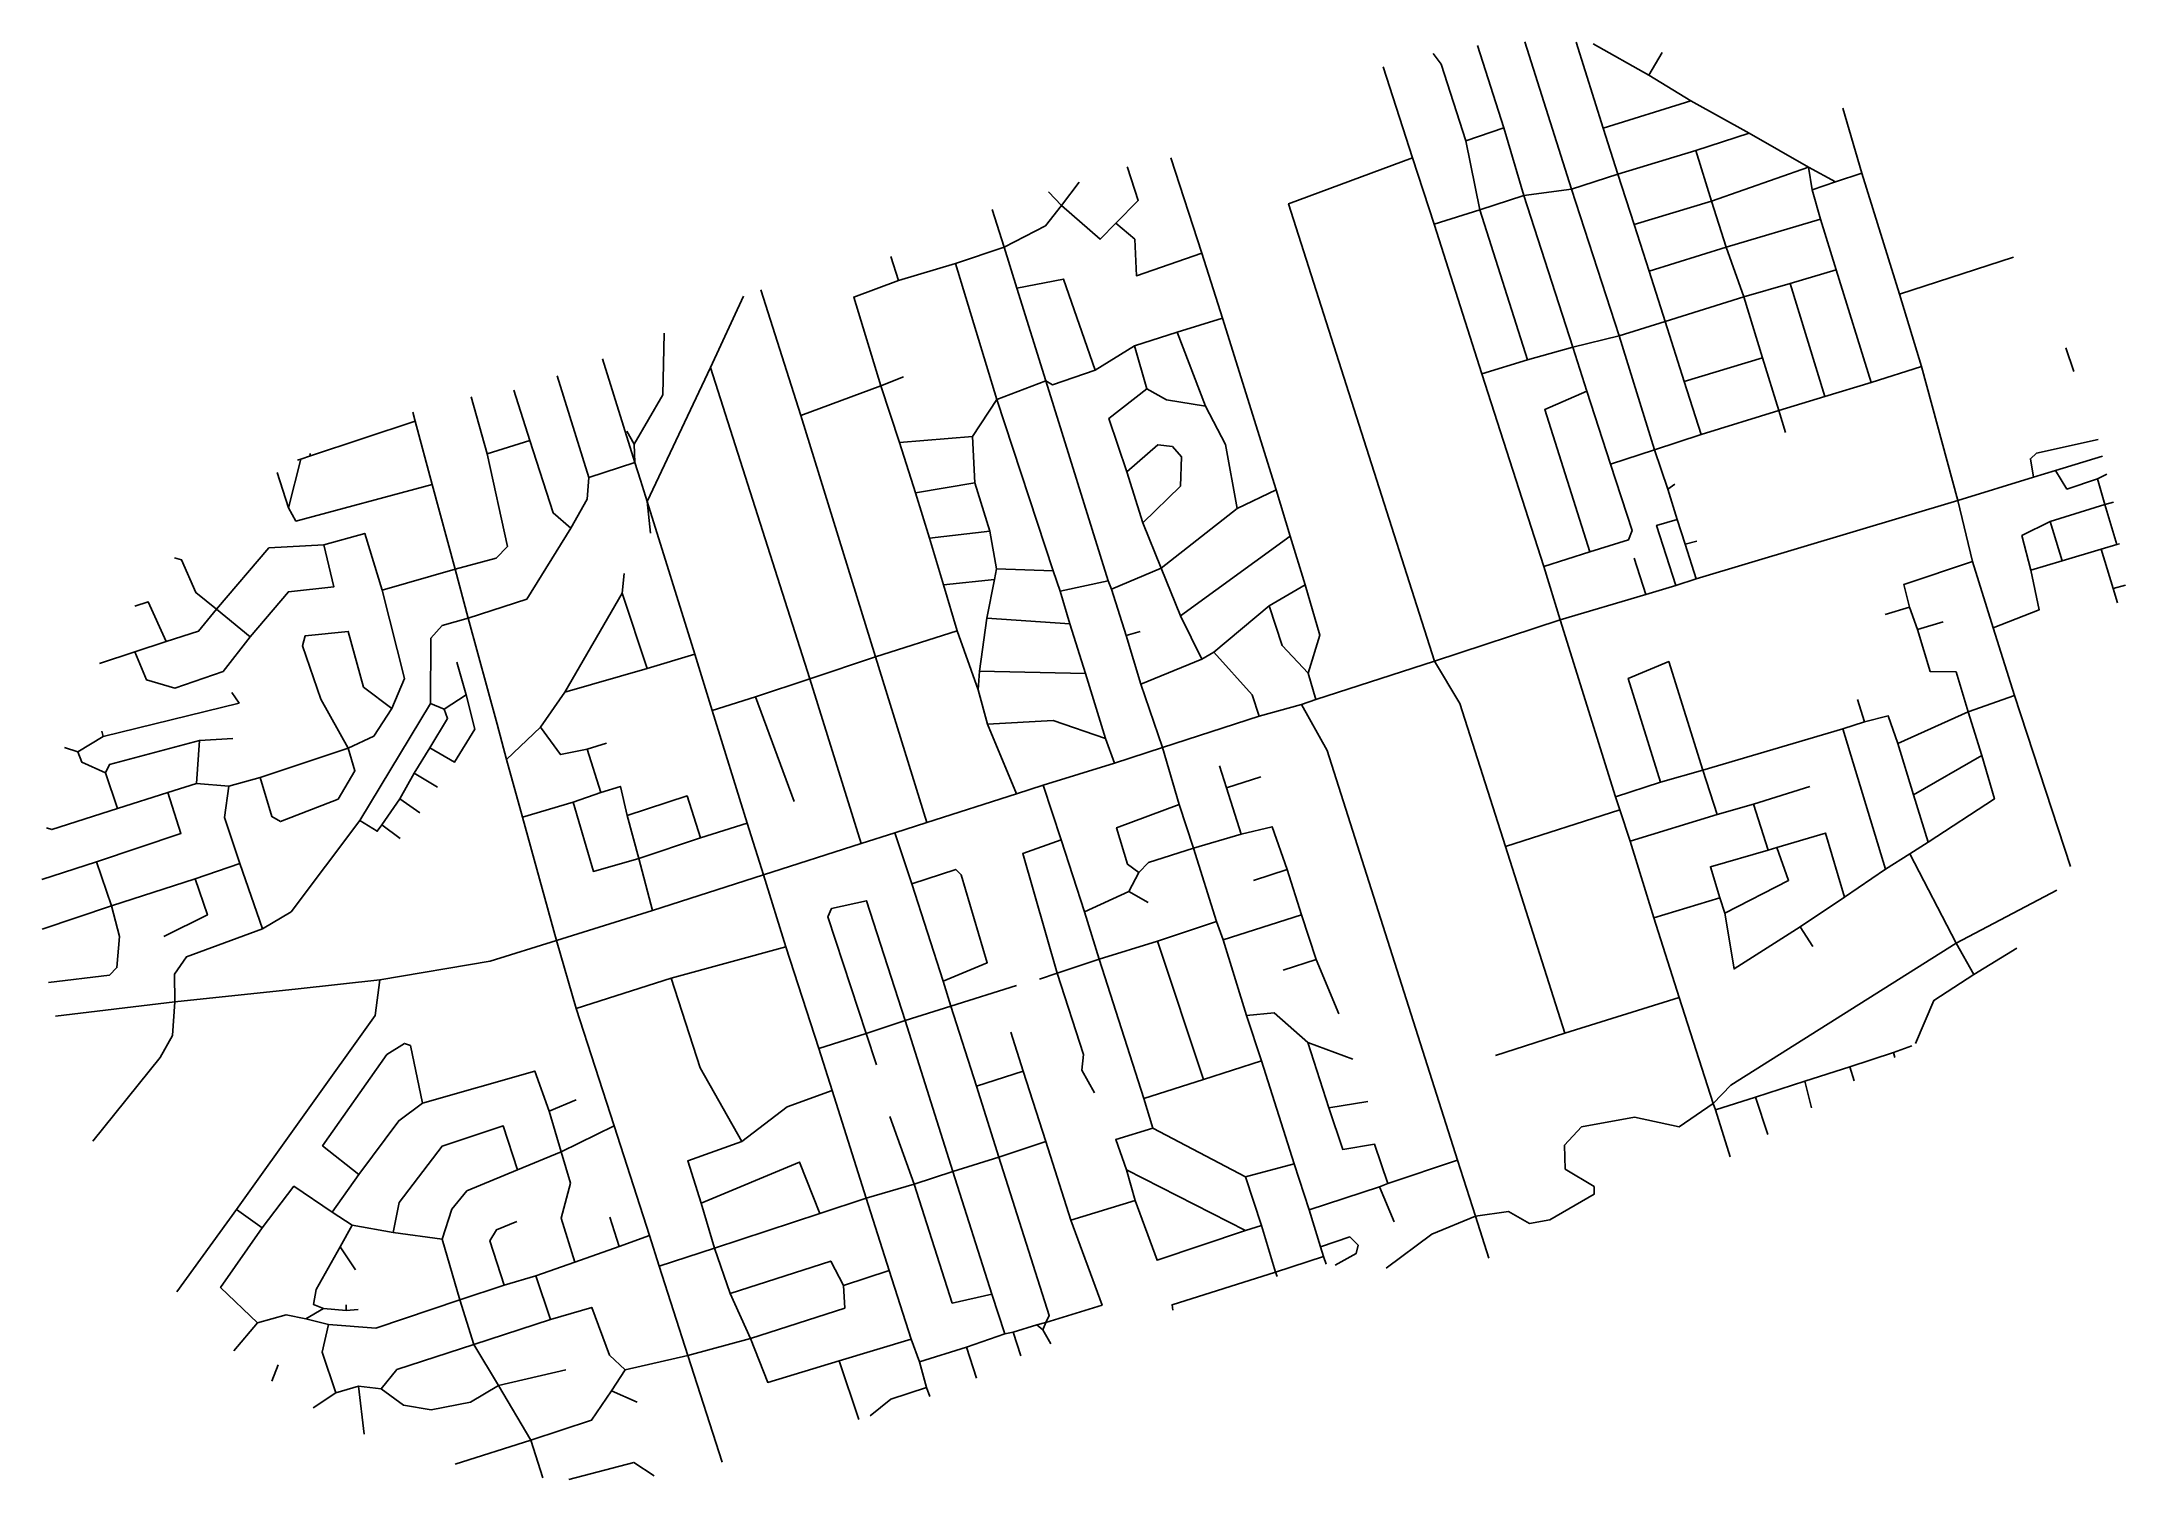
# Model space of a CAD drawing. Header units: metres. Extents: x 635072 to 639219, y 4843550 to 4846411.
import ezdxf

# ---------------------------------------------------------------- set-up
doc = ezdxf.new("R2010")
doc.units = ezdxf.units.M

msp = doc.modelspace()

# ---------------------------------------------------------------- linework, layer by layer
at = {"layer": 'ROADS'}
for points in [[(637906.5, 4846214.1), (637857.2, 4846366.2), (637841.4, 4846388)], [(637982.1, 4846239.5), (637929.6, 4846403.5)], [(638116.7, 4846117.9), (638023.9, 4846411.3)], [(638179.7, 4846239), (638126.3, 4846410)], [(638160, 4846406.8), (638270.7, 4846344.3)], [(638270.7, 4846344.3), (638297.5, 4846389.6)], [(637800.3, 4846180.2), (637742.3, 4846360.9)], [(638270.7, 4846344.3), (638354.6, 4846293.2)], [(638179.7, 4846239), (638354.6, 4846293.2)], [(638354.6, 4846293.2), (638470.4, 4846229.3)], [(638694.8, 4846149.4), (638656.7, 4846279)], [(637906.5, 4846214.1), (637982.1, 4846239.5)], [(638022.2, 4846105.2), (637982.1, 4846239.5)], [(638209.1, 4846147.6), (638179.7, 4846239)], [(638364.4, 4846194.4), (638470.4, 4846229.3)], [(638470.4, 4846229.3), (638588.4, 4846161.4)], [(637381, 4845990.3), (637319.3, 4846179.8)], [(637844.4, 4845177.9), (637553.9, 4846088.7), (637800.3, 4846180.2)], [(637843.5, 4846047.9), (637800.3, 4846180.2)], [(637934.4, 4846076.6), (637906.5, 4846214.1)], [(638209.1, 4846147.6), (638364.4, 4846194.4)], [(638395.8, 4846093.9), (638364.4, 4846194.4)], [(637210.3, 4846050.1), (637254.8, 4846095.3), (637233, 4846160.9), (637232.3, 4846161.5)], [(638116.7, 4846117.9), (638209.1, 4846147.6)], [(638241.9, 4846047.1), (638209.1, 4846147.6)], [(638395.8, 4846093.9), (638588.4, 4846161.4)], [(638588.4, 4846161.4), (638595.7, 4846116.6)], [(638588.4, 4846161.4), (638642, 4846132.4)], [(638642, 4846132.4), (638694.8, 4846149.4)], [(638769.6, 4845908.7), (638694.8, 4846149.4)], [(637102, 4846085.5), (637076, 4846112.2)], [(637102, 4846085.5), (637137.2, 4846131.7)], [(637934.4, 4846076.6), (638022.2, 4846105.2)], [(638022.2, 4846105.2), (638116.7, 4846117.9)], [(638119.5, 4845802.9), (638022.2, 4846105.2)], [(638211.8, 4845825.6), (638116.7, 4846117.9)], [(638595.7, 4846116.6), (638642, 4846132.4)], [(638595.7, 4846116.6), (638612.7, 4846057.9)], [(636987.6, 4846002.4), (636963.7, 4846077.2)], [(636987.6, 4846002.4), (637070.3, 4846044.9), (637102, 4846085.5)], [(637102, 4846085.5), (637178.8, 4846017.9), (637210.3, 4846050.1)], [(637843.5, 4846047.9), (637934.4, 4846076.6)], [(638029.5, 4845778.3), (637934.4, 4846076.6)], [(638241.9, 4846047.1), (638395.8, 4846093.9)], [(638424.7, 4846002.5), (638395.8, 4846093.9)], [(638424.7, 4846002.5), (638612.7, 4846057.9)], [(638612.7, 4846057.9), (638643.9, 4845957.4)], [(637381, 4845990.3), (637251, 4845945.4), (637248.1, 4846018.1), (637210.3, 4846050.1)], [(637938.7, 4845750.1), (637843.5, 4846047.9)], [(638271.5, 4845954.7), (638241.9, 4846047.1)], [(636777.7, 4845935.6), (636762.5, 4845983.5)], [(636890.9, 4845969.7), (636987.6, 4846002.4)], [(637012.8, 4845920.7), (636987.6, 4846002.4)], [(637422.4, 4845860.9), (637381, 4845990.3)], [(638271.5, 4845954.7), (638424.7, 4846002.5)], [(638460, 4845903.1), (638424.7, 4846002.5)], [(638769.6, 4845908.7), (638996.6, 4845982.1)], [(636742.5, 4845726.1), (636688.5, 4845903), (636777.7, 4845935.6)], [(636777.7, 4845935.6), (636890.9, 4845969.7)], [(636973.2, 4845699.1), (636890.9, 4845969.7)], [(637168.7, 4845757.1), (637106.2, 4845938.6), (637012.8, 4845920.7)], [(638303.4, 4845854.2), (638271.5, 4845954.7)], [(638460, 4845903.1), (638552.1, 4845929.8)], [(638552.1, 4845929.8), (638643.9, 4845957.4)], [(638621.3, 4845705), (638552.1, 4845929.8)], [(638643.9, 4845957.4), (638713.5, 4845732.7)], [(636403.1, 4845762.8), (636469.2, 4845904.4)], [(636583.3, 4845667.1), (636503.5, 4845917.3)], [(637070.5, 4845736.3), (637012.8, 4845920.7)], [(638303.4, 4845854.2), (638460, 4845903.1)], [(638496.7, 4845781.7), (638460, 4845903.1)], [(638813.6, 4845764.5), (638769.6, 4845908.7)], [(637331.9, 4845832.8), (637422.4, 4845860.9)], [(637529, 4845519.2), (637422.4, 4845860.9)], [(638211.8, 4845825.6), (638303.4, 4845854.2)], [(638341.1, 4845734.9), (638303.4, 4845854.2)], [(636251.5, 4845610), (636308.3, 4845708.1), (636310.9, 4845831)], [(637168.7, 4845757.1), (637247.3, 4845805.9)], [(637247.3, 4845805.9), (637331.9, 4845832.8)], [(637271.7, 4845720.5), (637247.3, 4845805.9)], [(637388.4, 4845685.7), (637331.9, 4845832.8)], [(638119.5, 4845802.9), (638211.8, 4845825.6)], [(638282.4, 4845598.8), (638211.8, 4845825.6)], [(636252.9, 4845573.9), (636188.2, 4845780.2)], [(637938.7, 4845750.1), (638029.5, 4845778.3)], [(638029.5, 4845778.3), (638119.5, 4845802.9)], [(638147.1, 4845715.4), (638119.5, 4845802.9)], [(638341.1, 4845734.9), (638496.7, 4845781.7)], [(638529.8, 4845677.3), (638496.7, 4845781.7)], [(638713.5, 4845732.7), (638813.6, 4845764.5)], [(638885.9, 4845498), (638813.6, 4845764.5)], [(639116.5, 4845755), (639100.5, 4845802)], [(636161.4, 4845543.7), (636098.1, 4845746)], [(636277.4, 4845495.7), (636403.1, 4845762.8)], [(636600.9, 4845143.3), (636403.1, 4845762.8)], [(636583.3, 4845667.1), (636742.5, 4845726.1)], [(636742.5, 4845726.1), (636787.7, 4845744.4)], [(636779.3, 4845613.6), (636742.5, 4845726.1)], [(636973.2, 4845699.1), (637070.5, 4845736.3)], [(637070.5, 4845736.3), (637083.8, 4845728.5), (637168.7, 4845757.1)], [(637195.1, 4845338.1), (637070.5, 4845736.3)], [(638061.9, 4845366.8), (637938.7, 4845750.1)], [(638374.9, 4845629.5), (638341.1, 4845734.9)], [(638621.3, 4845705), (638713.5, 4845732.7)], [(635958.7, 4845590.8), (635927.4, 4845704.5)], [(636043.8, 4845617.3), (636011.8, 4845717.8)], [(636924.6, 4845625.3), (636973.2, 4845699.1)], [(637085.6, 4845358.1), (636973.2, 4845699.1)], [(637231.8, 4845554.8), (637196.2, 4845661.2), (637271.7, 4845720.5)], [(637388.4, 4845685.7), (637310.9, 4845698.3), (637271.7, 4845720.5)], [(637451.6, 4845481.8), (637428.6, 4845609.4), (637388.4, 4845685.7)], [(638153.1, 4845395.5), (638063.8, 4845678.9), (638147.1, 4845715.4)], [(638194.5, 4845570.2), (638147.1, 4845715.4)], [(638529.8, 4845677.3), (638621.3, 4845705)], [(635607.1, 4845586.8), (635815.9, 4845655.8)], [(635815.9, 4845655.8), (635811.2, 4845673.6)], [(635849.2, 4845529.6), (635815.9, 4845655.8)], [(636731.7, 4845186.7), (636583.3, 4845667.1)], [(638374.9, 4845629.5), (638529.8, 4845677.3)], [(638543.1, 4845633.6), (638529.8, 4845677.3)], [(635958.7, 4845590.8), (636043.8, 4845617.3)], [(636125.8, 4845442.8), (636090.6, 4845473.1), (636043.8, 4845617.3)], [(636236.6, 4845636.1), (636251.5, 4845610)], [(636251.5, 4845610), (636252.9, 4845573.9)], [(636779.3, 4845613.6), (636924.6, 4845625.3)], [(636811.3, 4845513.2), (636779.3, 4845613.6)], [(636929.5, 4845533.3), (636924.6, 4845625.3)], [(637264.1, 4845453.4), (637338.9, 4845526.7), (637340.8, 4845584.8), (637322.8, 4845605.5), (637293.4, 4845608.9), (637231.8, 4845554.8)], [(638194.5, 4845570.2), (638282.4, 4845598.8)], [(638282.4, 4845598.8), (638374.9, 4845629.5)], [(638308.8, 4845520.2), (638282.4, 4845598.8)], [(639036, 4845544.5), (639030.3, 4845581.1), (639042.4, 4845592.3), (639164.8, 4845619.1)], [(635563.9, 4845483.3), (635587.9, 4845580.3)], [(635581.4, 4845578), (635587.9, 4845580.3)], [(635587.9, 4845580.3), (635607.1, 4845586.8)], [(635607.1, 4845586.8), (635606, 4845591.5)], [(635895.4, 4845361.6), (635976.6, 4845383.1), (635999.3, 4845406.5), (635958.7, 4845590.8)], [(636252.9, 4845573.9), (636161.4, 4845543.7)], [(636264, 4845538.7), (636252.9, 4845573.9)], [(638153.1, 4845395.5), (638230.5, 4845419.9), (638237.5, 4845438), (638194.5, 4845570.2)], [(639036, 4845544.5), (639080.1, 4845557.6)], [(639080.1, 4845557.6), (639173.8, 4845586.2)], [(639080.1, 4845557.6), (639102.7, 4845520.7), (639163.5, 4845540.9)], [(635563.9, 4845483.3), (635541, 4845553.5)], [(635849.2, 4845529.6), (635578.2, 4845456.9), (635563.9, 4845483.3)], [(635895.4, 4845361.6), (635849.2, 4845529.6)], [(636125.8, 4845442.8), (636158.3, 4845500.4), (636161.4, 4845543.7)], [(636277.4, 4845495.7), (636264, 4845538.7)], [(636811.3, 4845513.2), (636929.5, 4845533.3)], [(636959.3, 4845436.9), (636929.5, 4845533.3)], [(637264.1, 4845453.4), (637231.8, 4845554.8)], [(637451.6, 4845481.8), (637529, 4845519.2)], [(637556.8, 4845426.7), (637529, 4845519.2)], [(638308.8, 4845520.2), (638322.4, 4845530.3)], [(638327.3, 4845460), (638308.8, 4845520.2)], [(638885.9, 4845498), (639036, 4845544.5)], [(639163.5, 4845540.9), (639182.4, 4845550.7)], [(639178.6, 4845490), (639163.5, 4845540.9)], [(636284.3, 4845433.2), (636277.4, 4845495.7)], [(636372.5, 4845192), (636277.4, 4845495.7)], [(636839.3, 4845422.7), (636811.3, 4845513.2)], [(637300.1, 4845363), (637451.6, 4845481.8)], [(638365.3, 4845341.9), (638885.9, 4845498)], [(638914.8, 4845376.6), (638885.9, 4845498)], [(639069.4, 4845456), (639178.6, 4845490)], [(639195.5, 4845494.9), (639178.6, 4845490)], [(639202.4, 4845410.5), (639178.6, 4845490)], [(635634, 4845409.6), (635715.5, 4845432.6), (635749.9, 4845319.8)], [(635921.3, 4845264), (636037.8, 4845301.7), (636125.8, 4845442.8)], [(636839.3, 4845422.7), (636959.3, 4845436.9)], [(636972.5, 4845362.1), (636959.3, 4845436.9)], [(637300.1, 4845363), (637264.1, 4845453.4)], [(638327.3, 4845460), (638286.1, 4845448.3), (638324.6, 4845328.6)], [(638343, 4845411.3), (638327.3, 4845460)], [(639030.7, 4845359), (639013.3, 4845428), (639069.4, 4845456)], [(639093.6, 4845378.1), (639069.4, 4845456)], [(635420.6, 4845281.4), (635524.7, 4845403.8), (635634, 4845409.6)], [(635487, 4845226.8), (635563.4, 4845316.3), (635653.7, 4845325.8), (635634, 4845409.6)], [(636867.2, 4845330.2), (636839.3, 4845422.7)], [(637338.7, 4845268.7), (637556.8, 4845426.7)], [(637587.1, 4845330.2), (637556.8, 4845426.7)], [(638061.9, 4845366.8), (638153.1, 4845395.5)], [(638343, 4845411.3), (638366.4, 4845416.8)], [(638365.3, 4845341.9), (638343, 4845411.3)], [(639093.6, 4845378.1), (639171.2, 4845401.2)], [(639171.2, 4845401.2), (639202.4, 4845410.5)], [(639171.2, 4845401.2), (639195, 4845322.5)], [(639202.4, 4845410.5), (639207.5, 4845412)], [(635420.6, 4845281.4), (635379.5, 4845314.8), (635350.9, 4845379.8), (635336.9, 4845384)], [(635895.4, 4845361.6), (635749.9, 4845319.8)], [(635921.3, 4845264), (635895.4, 4845361.6)], [(636227.7, 4845313.6), (636231.7, 4845352.7)], [(636968.5, 4845341), (636972.5, 4845362.1)], [(636972.5, 4845362.1), (637085.6, 4845358.1)], [(637099.1, 4845317.4), (637085.6, 4845358.1)], [(637201.4, 4845321.2), (637300.1, 4845363)], [(637338.7, 4845268.7), (637300.1, 4845363)], [(638094.4, 4845260.4), (638061.9, 4845366.8)], [(638264.7, 4845310.7), (638241.3, 4845382.9)], [(638789.6, 4845285.9), (638778.3, 4845330.8), (638914.8, 4845376.6)], [(638956.2, 4845244.7), (638914.8, 4845376.6)], [(638956.2, 4845244.7), (639047.8, 4845280.4), (639030.7, 4845359)], [(639030.7, 4845359), (639093.6, 4845378.1)], [(635769.1, 4845083.7), (635794.5, 4845143.6), (635749.9, 4845319.8)], [(636113.3, 4845116.5), (636227.7, 4845313.6)], [(636227.7, 4845313.6), (636277.4, 4845163.7)], [(636867.2, 4845330.2), (636968.5, 4845341)], [(636894.6, 4845238.7), (636867.2, 4845330.2)], [(636953.1, 4845263.7), (636968.5, 4845341)], [(637099.1, 4845317.4), (637195.1, 4845338.1)], [(637118.6, 4845252.7), (637099.1, 4845317.4)], [(637201.4, 4845321.2), (637195.1, 4845338.1)], [(637230.9, 4845229), (637201.4, 4845321.2)], [(637515.5, 4845288.4), (637587.1, 4845330.2)], [(637593, 4845154.3), (637616, 4845229.7), (637587.1, 4845330.2)], [(638094.4, 4845260.4), (638264.7, 4845310.7)], [(638264.7, 4845310.7), (638324.6, 4845328.6)], [(638324.6, 4845328.6), (638365.3, 4845341.9)], [(639195, 4845322.5), (639219.1, 4845329.7)], [(639195, 4845322.5), (639203.3, 4845294.4)], [(635258, 4845287.4), (635284.4, 4845296.2), (635319.9, 4845217.6)], [(635319.9, 4845217.6), (635384.6, 4845237.7), (635420.6, 4845281.4)], [(635487, 4845226.8), (635420.6, 4845281.4)], [(637381.4, 4845182.3), (637338.7, 4845268.7)], [(637404.9, 4845195.8), (637515.5, 4845288.4)], [(637593, 4845154.3), (637541.1, 4845209.4), (637515.5, 4845288.4)], [(638789.6, 4845285.9), (638741.3, 4845271.1)], [(638805.3, 4845241.3), (638789.6, 4845285.9)], [(635257.8, 4845196.8), (635281.1, 4845140.7), (635337.3, 4845124.3), (635433.3, 4845157.7), (635487, 4845226.8)], [(635682.6, 4845005), (635627.8, 4845102.4), (635591.5, 4845208.9), (635597, 4845228.9), (635682.5, 4845237.4), (635712.8, 4845126.7), (635769.1, 4845083.7)], [(635921.3, 4845264), (635869.1, 4845248.9), (635847, 4845223.9), (635846, 4845093.9)], [(635978.8, 4845052.6), (635921.3, 4845264)], [(636731.7, 4845186.7), (636894.6, 4845238.7)], [(636935.9, 4845121.4), (636894.6, 4845238.7)], [(636938.6, 4845158.4), (636953.1, 4845263.7)], [(636953.1, 4845263.7), (637118.6, 4845252.7)], [(637149.5, 4845153.3), (637118.6, 4845252.7)], [(637230.9, 4845229), (637258.5, 4845237.3)], [(637260.1, 4845132.3), (637230.9, 4845229)], [(637844.4, 4845177.9), (638094.4, 4845260.4)], [(638204.6, 4844908.4), (638094.4, 4845260.4)], [(638805.3, 4845241.3), (638856.6, 4845256.2)], [(638906.4, 4845077.1), (638882.2, 4845156.7), (638830.6, 4845157.7), (638805.3, 4845241.3)], [(638998.5, 4845109.8), (638956.2, 4845244.7)], [(635187.4, 4845173.2), (635257.8, 4845196.8)], [(635257.8, 4845196.8), (635319.9, 4845217.6)], [(636277.4, 4845163.7), (636372.5, 4845192)], [(636406.5, 4845079.8), (636372.5, 4845192)], [(636600.9, 4845143.3), (636731.7, 4845186.7)], [(636833.7, 4844856.9), (636731.7, 4845186.7)], [(637381.4, 4845182.3), (637404.9, 4845195.8)], [(637495.2, 4845068.5), (637481.6, 4845111.3), (637404.9, 4845195.8)], [(635917, 4845111), (635898.6, 4845176.2)], [(636113.3, 4845116.5), (636277.4, 4845163.7)], [(636493.2, 4845107.4), (636600.9, 4845143.3)], [(636703.4, 4844815.1), (636600.9, 4845143.3)], [(636935.9, 4845121.4), (636938.6, 4845158.4)], [(636938.6, 4845158.4), (637149.5, 4845153.3)], [(637189.8, 4845024), (637149.5, 4845153.3)], [(637260.1, 4845132.3), (637381.4, 4845182.3)], [(637607.9, 4845101.6), (637593, 4845154.3)], [(637607.9, 4845101.6), (637844.4, 4845177.9)], [(637985.4, 4844809.4), (637894.6, 4845093.9), (637844.4, 4845177.9)], [(638294.3, 4844937), (638229.7, 4845143.8), (638310.4, 4845177.3), (638378.2, 4844961.5)], [(635194.7, 4845028.3), (635465.1, 4845094.6), (635451, 4845116)], [(635845.1, 4845005.9), (635893.9, 4844977.1), (635934.4, 4845042.7), (635917, 4845111)], [(635917, 4845111), (635873.5, 4845082.5)], [(636065.4, 4845046.6), (636113.3, 4845116.5)], [(636406.5, 4845079.8), (636493.2, 4845107.4)], [(636569.7, 4844898.7), (636493.2, 4845107.4)], [(636954.4, 4845052.7), (636935.9, 4845121.4)], [(637302.7, 4845006), (637260.1, 4845132.3)], [(637579.6, 4845092), (637607.9, 4845101.6)], [(638699.7, 4845057.3), (638686.2, 4845102.1)], [(638906.4, 4845077.1), (638998.5, 4845109.8)], [(639109.8, 4844769.7), (638998.5, 4845109.8)], [(635682.6, 4845005), (635733.3, 4845029.1), (635769.1, 4845083.7)], [(635846, 4845093.9), (635705.4, 4844861.3)], [(635845.1, 4845005.9), (635880.1, 4845063.7), (635873.5, 4845082.5)], [(635873.5, 4845082.5), (635846, 4845093.9)], [(636476.2, 4844856), (636406.5, 4845079.8)], [(636954.4, 4845052.7), (637085.6, 4845060.1), (637189.8, 4845024)], [(637302.7, 4845006), (637495.2, 4845068.5)], [(637495.2, 4845068.5), (637579.6, 4845092)], [(637890.3, 4844184.6), (637630.9, 4845000), (637579.6, 4845092)], [(638699.7, 4845057.3), (638747.1, 4845069.2), (638766.4, 4845014.5)], [(638766.4, 4845014.5), (638906.4, 4845077.1)], [(638933.5, 4844990.6), (638906.4, 4845077.1)], [(635144.6, 4844997.4), (635194.7, 4845028.3)], [(635194.7, 4845028.3), (635192.1, 4845038.7)], [(635199.3, 4844955.9), (635207.6, 4844972.5), (635386.6, 4845020.1)], [(635380.7, 4844934.7), (635386.6, 4845020.1)], [(635386.6, 4845020.1), (635452.5, 4845024.3)], [(635997.6, 4844982.4), (635978.8, 4845052.6)], [(635997.6, 4844982.4), (636065.4, 4845046.6)], [(636065.4, 4845046.6), (636104.6, 4844992.3), (636157.9, 4845003.3)], [(637012.6, 4844914.2), (636954.4, 4845052.7)], [(637207.5, 4844975.3), (637189.8, 4845024)], [(638378.2, 4844961.5), (638656.8, 4845043.6)], [(638656.8, 4845043.6), (638699.7, 4845057.3)], [(638742, 4844764.1), (638656.8, 4845043.6)], [(635117.6, 4845006.5), (635144.6, 4844997.4)], [(635199.3, 4844955.9), (635152, 4844976.8), (635144.6, 4844997.4)], [(635682.6, 4845005), (635695.7, 4844960.1), (635662.4, 4844903.3), (635547.6, 4844858.7), (635530.4, 4844868.9), (635507.5, 4844946.8)], [(635507.5, 4844946.8), (635682.6, 4845005)], [(635813.4, 4844955.1), (635845.1, 4845005.9)], [(636029.4, 4844867.4), (635997.6, 4844982.4)], [(636157.9, 4845003.3), (636196.2, 4845015)], [(636185.4, 4844916.8), (636157.9, 4845003.3)], [(637065.6, 4844931.4), (637207.5, 4844975.3)], [(637207.5, 4844975.3), (637302.7, 4845006)], [(637335.9, 4844892.6), (637302.7, 4845006)], [(638797.2, 4844912.1), (638766.4, 4845014.5)], [(638797.2, 4844912.1), (638933.5, 4844990.6)], [(638826.4, 4844817.6), (638958.7, 4844904), (638933.5, 4844990.6)], [(635223.4, 4844884.6), (635199.3, 4844955.9)], [(635323.5, 4844916.8), (635380.7, 4844934.7)], [(635380.7, 4844934.7), (635444.7, 4844929.5)], [(635444.7, 4844929.5), (635507.5, 4844946.8)], [(635784.9, 4844904), (635813.4, 4844955.1)], [(635860.4, 4844927.4), (635813.4, 4844955.1)], [(637430.4, 4844925.8), (637416.2, 4844970.1)], [(637430.4, 4844925.8), (637498.5, 4844947.6)], [(638204.6, 4844908.4), (638294.3, 4844937)], [(638294.3, 4844937), (638378.2, 4844961.5)], [(638406.7, 4844873), (638378.2, 4844961.5)], [(635323.5, 4844916.8), (635349.6, 4844834.8), (635181.2, 4844778.9)], [(635223.4, 4844884.6), (635323.5, 4844916.8)], [(635466.7, 4844775.2), (635436.5, 4844866.8), (635444.7, 4844929.5)], [(635749.5, 4844852.4), (635784.9, 4844904)], [(635784.9, 4844904), (635824.9, 4844876.5)], [(636029.4, 4844867.4), (636130.3, 4844897.8)], [(636130.3, 4844897.8), (636185.4, 4844916.8)], [(636260.7, 4844785.1), (636170.5, 4844759.5), (636130.3, 4844897.8)], [(636185.4, 4844916.8), (636224.2, 4844928.7), (636237.9, 4844870.7)], [(636237.9, 4844870.7), (636356.9, 4844909.9), (636383.3, 4844826.4)], [(636833.7, 4844856.9), (637012.6, 4844914.2)], [(637012.6, 4844914.2), (637065.6, 4844931.4)], [(637101, 4844822.4), (637065.6, 4844931.4)], [(637256, 4844757.2), (637233.6, 4844773.8), (637211.6, 4844846.4), (637335.9, 4844892.6)], [(637364.5, 4844806.1), (637335.9, 4844892.6)], [(637459.7, 4844833.7), (637430.4, 4844925.8)], [(638213.3, 4844882.5), (638204.6, 4844908.4)], [(638406.7, 4844873), (638479.4, 4844893.3)], [(638479.4, 4844893.3), (638591, 4844928.4)], [(638508.2, 4844801.8), (638479.4, 4844893.3)], [(638826.4, 4844817.6), (638797.2, 4844912.1)], [(635081.8, 4844846.2), (635092.9, 4844842.9), (635223.4, 4844884.6)], [(635705.4, 4844861.3), (635569, 4844679.2), (635511.7, 4844645.2)], [(635705.4, 4844861.3), (635740.2, 4844839.7), (635749.5, 4844852.4)], [(635749.5, 4844852.4), (635785.5, 4844825.2)], [(636097.2, 4844622.2), (636029.4, 4844867.4)], [(636260.7, 4844785.1), (636237.9, 4844870.7)], [(636383.3, 4844826.4), (636476.2, 4844856)], [(636509.2, 4844752.6), (636476.2, 4844856)], [(636770.3, 4844836.3), (636833.7, 4844856.9)], [(637985.4, 4844809.4), (638213.3, 4844882.5)], [(638233.4, 4844819.9), (638213.3, 4844882.5)], [(638233.4, 4844819.9), (638406.7, 4844873)], [(636260.7, 4844785.1), (636383.3, 4844826.4)], [(636509.2, 4844752.6), (636703.4, 4844815.1)], [(636703.4, 4844815.1), (636770.3, 4844836.3)], [(636804.1, 4844735), (636770.3, 4844836.3)], [(637093, 4844557.2), (637024.8, 4844795), (637101, 4844822.4)], [(637147.5, 4844679.2), (637101, 4844822.4)], [(637459.7, 4844833.7), (637364.5, 4844806.1)], [(637550.8, 4844763.5), (637521.1, 4844848.5), (637459.7, 4844833.7)], [(638103.7, 4844437.8), (637985.4, 4844809.4)], [(638280.5, 4844667.2), (638233.4, 4844819.9)], [(638525.7, 4844807.2), (638622.4, 4844835.9), (638660.1, 4844708.6)], [(638790.4, 4844794.5), (638826.4, 4844817.6)], [(635181.2, 4844778.9), (635072.4, 4844743.4)], [(635211.4, 4844690.8), (635181.2, 4844778.9)], [(635378, 4844744.7), (635466.7, 4844775.2)], [(635511.7, 4844645.2), (635466.7, 4844775.2)], [(636288.3, 4844681.6), (636260.7, 4844785.1)], [(637256, 4844757.2), (637275.2, 4844777.5), (637364.5, 4844806.1)], [(637410.5, 4844659.9), (637364.5, 4844806.1)], [(638412.3, 4844707.1), (638393.4, 4844768.8), (638508.2, 4844801.8)], [(638421.8, 4844676.3), (638548.8, 4844741.6), (638525.7, 4844807.2)], [(638508.2, 4844801.8), (638525.7, 4844807.2)], [(638742, 4844764.1), (638790.4, 4844794.5)], [(638882.1, 4844617.1), (638790.4, 4844794.5)], [(635211.4, 4844690.8), (635378, 4844744.7)], [(635378, 4844744.7), (635402.1, 4844673), (635315.8, 4844629.9)], [(636288.3, 4844681.6), (636509.2, 4844752.6)], [(636553.5, 4844609.4), (636509.2, 4844752.6)], [(636866.2, 4844541.1), (636954.1, 4844577.7), (636902.6, 4844752.8), (636891.5, 4844763.6), (636804.1, 4844735)], [(636866.2, 4844541.1), (636804.1, 4844735)], [(637235.7, 4844719.8), (637256, 4844757.2)], [(637550.8, 4844763.5), (637483.9, 4844741.3)], [(637579.7, 4844673), (637550.8, 4844763.5)], [(638660.1, 4844708.6), (638742, 4844764.1)], [(635073.5, 4844644.9), (635211.4, 4844690.8)], [(635211.4, 4844690.8), (635227.3, 4844629.9), (635222, 4844568.2), (635207.6, 4844553.2), (635085.8, 4844538.7)], [(636713.3, 4844437.3), (636637, 4844668.9), (636644.4, 4844686.1), (636714, 4844701.3), (636790.7, 4844462.7)], [(637147.5, 4844679.2), (637235.7, 4844719.8)], [(637235.7, 4844719.8), (637274.5, 4844697.5)], [(638280.5, 4844667.2), (638412.3, 4844707.1)], [(638412.3, 4844707.1), (638421.8, 4844676.3)], [(638571.7, 4844649), (638660.1, 4844708.6)], [(638882.1, 4844617.1), (639082.6, 4844722.1)], [(635511.7, 4844645.2), (635360.5, 4844589.7), (635336.5, 4844555.2), (635337.1, 4844499.9)], [(636097.2, 4844622.2), (636288.3, 4844681.6)], [(637176.8, 4844584.7), (637147.5, 4844679.2)], [(637292.7, 4844620.8), (637410.5, 4844659.9)], [(637423.7, 4844623.2), (637410.5, 4844659.9)], [(637423.7, 4844623.2), (637579.7, 4844673)], [(637608.5, 4844584.5), (637579.7, 4844673)], [(638331.2, 4844508.6), (638280.5, 4844667.2)], [(638421.8, 4844676.3), (638440.6, 4844565.6), (638571.7, 4844649)], [(638597, 4844610.2), (638571.7, 4844649)], [(635745.2, 4844543.8), (635965.2, 4844581.3), (636097.2, 4844622.2)], [(636135.8, 4844486.8), (636097.2, 4844622.2)], [(636325.2, 4844547.3), (636553.5, 4844609.4)], [(636618.9, 4844407.2), (636553.5, 4844609.4)], [(637176.8, 4844584.7), (637292.7, 4844620.8)], [(637384.3, 4844345.4), (637292.7, 4844620.8)], [(637470, 4844473), (637423.7, 4844623.2)], [(638399, 4844297.8), (638433.8, 4844334.1), (638882.1, 4844617.1)], [(638917.8, 4844554.2), (638882.1, 4844617.1)], [(638917.8, 4844554.2), (639003.1, 4844606.6)], [(637093, 4844557.2), (637176.8, 4844584.7)], [(637266.1, 4844307.3), (637176.8, 4844584.7)], [(637608.5, 4844584.5), (637543.3, 4844563.3)], [(637653.7, 4844476.3), (637608.5, 4844584.5)], [(635337.1, 4844499.9), (635582.7, 4844525.8)], [(635745.2, 4844543.8), (635736.1, 4844472.6), (635460.2, 4844086.5)], [(635582.7, 4844525.8), (635745.2, 4844543.8)], [(636135.8, 4844486.8), (636325.2, 4844547.3)], [(636466, 4844222.2), (636382.9, 4844368.9), (636325.2, 4844547.3)], [(636881.6, 4844491.3), (636866.2, 4844541.1)], [(636881.6, 4844491.3), (637012.4, 4844532.7)], [(637058.4, 4844545), (637093, 4844557.2)], [(637093, 4844557.2), (637145.5, 4844395.1), (637142.1, 4844364), (637167.4, 4844318.8)], [(638801.2, 4844417.2), (638838, 4844502.8), (638917.8, 4844554.2)], [(635100.2, 4844471.5), (635337.1, 4844499.9)], [(635337.1, 4844499.9), (635332.7, 4844433.3), (635308.2, 4844389.3), (635174.3, 4844223)], [(636211.8, 4844252.9), (636135.8, 4844486.8)], [(636790.7, 4844462.7), (636881.6, 4844491.3)], [(636932.5, 4844332.2), (636881.6, 4844491.3)], [(637470, 4844473), (637525.2, 4844478), (637591.9, 4844419.2)], [(638103.7, 4844437.8), (638331.2, 4844508.6)], [(638399, 4844297.8), (638331.2, 4844508.6)], [(636618.9, 4844407.2), (636713.3, 4844437.3)], [(636713.3, 4844437.3), (636790.7, 4844462.7)], [(636733.9, 4844374.7), (636713.3, 4844437.3)], [(636885.5, 4844162.4), (636790.7, 4844462.7)], [(637025.6, 4844361.9), (637000.8, 4844439.5)], [(637499.7, 4844382.5), (637470, 4844473)], [(637965.6, 4844393.4), (638103.7, 4844437.8)], [(635703.7, 4844156.5), (635631.3, 4844213.7), (635759.5, 4844395.5), (635794.2, 4844417.1), (635806.2, 4844412.9), (635830.4, 4844298.3)], [(636645.5, 4844323.7), (636618.9, 4844407.2)], [(637634.1, 4844289), (637591.9, 4844419.2)], [(637591.9, 4844419.2), (637681.5, 4844385.8)], [(638670.7, 4844370.7), (638757.5, 4844399.3)], [(638757.5, 4844399.3), (638794.4, 4844412.2)], [(638760.4, 4844389.5), (638757.5, 4844399.3)], [(635830.4, 4844298.3), (636053.5, 4844362.3), (636082.4, 4844282.3)], [(636932.5, 4844332.2), (637025.6, 4844361.9)], [(637070.5, 4844221.7), (637025.6, 4844361.9)], [(637384.3, 4844345.4), (637499.7, 4844382.5)], [(637564.7, 4844177.7), (637499.7, 4844382.5)], [(638581.5, 4844342.1), (638670.7, 4844370.7)], [(638679.4, 4844343), (638670.7, 4844370.7)], [(636466, 4844222.2), (636556.1, 4844290.9), (636645.5, 4844323.7)], [(636712.9, 4844109.2), (636645.5, 4844323.7)], [(636977.5, 4844191), (636932.5, 4844332.2)], [(637266.1, 4844307.3), (637384.3, 4844345.4)], [(638483.1, 4844310.3), (638581.5, 4844342.1)], [(638594.8, 4844289), (638581.5, 4844342.1)], [(635703.7, 4844156.5), (635783.1, 4844263.4), (635830.4, 4844298.3)], [(636082.4, 4844282.3), (636135.9, 4844304.8)], [(636106.5, 4844201.3), (636082.4, 4844282.3)], [(636808.8, 4844137), (636760.5, 4844272.1)], [(637283.6, 4844248.6), (637266.1, 4844307.3)], [(637634.1, 4844289), (637711.9, 4844301.4)], [(637751.5, 4844138.1), (637725.1, 4844216.6), (637661.8, 4844206.4), (637634.1, 4844289)], [(638104, 4844166.9), (638103.2, 4844214.8), (638136.9, 4844251.5), (638242.2, 4844270.2)], [(638242.2, 4844270.2), (638331.2, 4844251.5), (638399, 4844297.8)], [(638403.2, 4844284.9), (638399, 4844297.8)], [(638403.2, 4844284.9), (638483.1, 4844310.3)], [(638432.5, 4844191.6), (638403.2, 4844284.9)], [(638507.9, 4844236.1), (638483.1, 4844310.3)], [(635772.1, 4844041.2), (635783.6, 4844100.9), (635869.1, 4844212.5), (635990.9, 4844253.2), (636019.4, 4844165.7)], [(636106.5, 4844201.3), (636211.8, 4844252.9)], [(636281.8, 4844034.9), (636211.8, 4844252.9)], [(637231, 4844165.6), (637209.8, 4844226.3), (637283.6, 4844248.6)], [(637468.3, 4844151.9), (637283.6, 4844248.6)], [(636019.4, 4844165.7), (636106.5, 4844201.3)], [(636133.4, 4843981.7), (636106.2, 4844069.7), (636125, 4844139.1), (636106.5, 4844201.3)], [(636384.7, 4844099.3), (636358.3, 4844183.8), (636466, 4844222.2)], [(636885.5, 4844162.4), (636977.5, 4844191)], [(636977.5, 4844191), (637070.5, 4844221.7)], [(637071, 4843861.6), (637077.5, 4843875.8), (636977.5, 4844191)], [(637120.7, 4844065.6), (637070.5, 4844221.7)], [(635650.6, 4844081.5), (635703.7, 4844156.5)], [(635869.4, 4844027.4), (635888.7, 4844087.3), (635918.7, 4844123.9), (636019.4, 4844165.7)], [(636384.7, 4844099.3), (636580.7, 4844180.9), (636620.8, 4844078.6)], [(636808.8, 4844137), (636885.5, 4844162.4)], [(636963.2, 4843917.8), (636885.5, 4844162.4)], [(637467.9, 4844044.9), (637231, 4844165.6)], [(637248.4, 4844104.9), (637231, 4844165.6)], [(637564.7, 4844177.7), (637468.3, 4844151.9)], [(637499.8, 4844054.5), (637468.3, 4844151.9)], [(637594.7, 4844086.2), (637564.7, 4844177.7)], [(637751.5, 4844138.1), (637890.3, 4844184.6)], [(637925.9, 4844073.4), (637890.3, 4844184.6)], [(638162, 4844132.2), (638104, 4844166.9)], [(635511.3, 4844050), (635574.4, 4844133.1), (635650.6, 4844081.5)], [(636620.8, 4844078.6), (636712.9, 4844109.2)], [(636712.9, 4844109.2), (636808.8, 4844137)], [(636759.2, 4843965.1), (636712.9, 4844109.2)], [(636963.2, 4843917.8), (636884.6, 4843900.3), (636808.8, 4844137)], [(637120.7, 4844065.6), (637248.4, 4844104.9)], [(637467.9, 4844044.9), (637292.3, 4843985.7), (637248.4, 4844104.9)], [(637594.7, 4844086.2), (637734.8, 4844131.8)], [(637734.8, 4844131.8), (637751.5, 4844138.1)], [(637734.8, 4844131.8), (637764, 4844061.8)], [(637991.7, 4844082.9), (638033.5, 4844058.9), (638074.1, 4844066), (638161.7, 4844116.9), (638162, 4844132.2)], [(635460.2, 4844086.5), (635341.2, 4843922.8)], [(635511.3, 4844050), (635460.2, 4844086.5)], [(635650.6, 4844081.5), (635690.5, 4844055.3)], [(635992.9, 4843936.1), (635964.5, 4844024.2), (635977.7, 4844046.4), (636018, 4844063.1)], [(636221.4, 4844012.8), (636202.9, 4844071.5)], [(636411.7, 4844009.8), (636384.7, 4844099.3)], [(636411.7, 4844009.8), (636620.8, 4844078.6)], [(637071, 4843861.6), (637182.8, 4843896.3), (637120.7, 4844065.6)], [(637617.2, 4844012.6), (637594.7, 4844086.2)], [(637748, 4843969.9), (637838.8, 4844037.7), (637925.9, 4844073.4)], [(637925.9, 4844073.4), (637991.7, 4844082.9)], [(637952.6, 4843989.9), (637925.9, 4844073.4)], [(635501.7, 4843860.8), (635428.6, 4843931.4), (635511.3, 4844050)], [(635666.2, 4844012.2), (635690.5, 4844055.3)], [(635690.5, 4844055.3), (635772.1, 4844041.2)], [(635772.1, 4844041.2), (635869.4, 4844027.4)], [(635904.3, 4843906.9), (635869.4, 4844027.4)], [(636281.8, 4844034.9), (636221.4, 4844012.8)], [(636301, 4843973.8), (636281.8, 4844034.9)], [(637499.8, 4844054.5), (637467.9, 4844044.9)], [(637528.1, 4843962), (637499.8, 4844054.5)], [(637646.4, 4843975.7), (637688.2, 4843999), (637692.5, 4844015.4), (637675.6, 4844032), (637617.2, 4844012.6)], [(635633.1, 4843889.7), (635613.3, 4843897.6), (635618.5, 4843927.1), (635666.2, 4844012.2)], [(635696.9, 4843966.4), (635666.2, 4844012.2)], [(636133.4, 4843981.7), (636056.1, 4843954.8)], [(636221.4, 4844012.8), (636133.4, 4843981.7)], [(636301, 4843973.8), (636411.7, 4844009.8)], [(636442.3, 4843919.3), (636411.7, 4844009.8)], [(636442.3, 4843919.3), (636642.6, 4843984), (636668.2, 4843935.4)], [(637623.6, 4843993.1), (637528.1, 4843962)], [(637623.6, 4843993.1), (637617.2, 4844012.6)], [(637628.6, 4843977.9), (637623.6, 4843993.1)], [(636056.1, 4843954.8), (635992.9, 4843936.1)], [(636085.1, 4843867.8), (636056.1, 4843954.8)], [(636358.4, 4843795.8), (636301, 4843973.8)], [(636668.2, 4843935.4), (636759.2, 4843965.1)], [(636802.8, 4843828.8), (636759.2, 4843965.1)], [(637528.1, 4843962), (637321.9, 4843897.2), (637323.5, 4843886.3)], [(637531.4, 4843953.2), (637528.1, 4843962)], [(635904.3, 4843906.9), (635737.7, 4843850.5), (635643.5, 4843857.9)], [(635992.9, 4843936.1), (635904.3, 4843906.9)], [(635932.5, 4843818.1), (635904.3, 4843906.9)], [(636482.9, 4843830), (636442.3, 4843919.3)], [(636482.9, 4843830), (636670.6, 4843890.4), (636668.2, 4843935.4)], [(636989.4, 4843839.2), (636963.2, 4843917.8)], [(635501.7, 4843860.8), (635455, 4843805.5)], [(635597.8, 4843868.8), (635558.9, 4843876.8), (635501.7, 4843860.8)], [(635597.8, 4843868.8), (635633.1, 4843889.7)], [(635643.5, 4843857.9), (635597.8, 4843868.8)], [(635657.7, 4843721.6), (635630.6, 4843802.6), (635643.5, 4843857.9)], [(635633.1, 4843889.7), (635678.4, 4843885.5)], [(635678.4, 4843885.5), (635678.4, 4843896.8)], [(635678.4, 4843885.5), (635702.5, 4843887.5)], [(635932.5, 4843818.1), (636085.1, 4843867.8)], [(636085.1, 4843867.8), (636167, 4843891.8), (636202.4, 4843796.4), (636233.5, 4843767.5)], [(637006, 4843842.5), (637053, 4843857.3)], [(637053, 4843857.3), (637071, 4843861.6)], [(637053, 4843857.3), (637064.9, 4843847.2)], [(637064.9, 4843847.2), (637071, 4843861.6)], [(635747.7, 4843729.7), (635779.3, 4843768.3), (635932.5, 4843818.1)], [(635981.7, 4843736.4), (635932.5, 4843818.1)], [(636358.4, 4843795.8), (636482.9, 4843830)], [(636482.9, 4843830), (636517.3, 4843742.6), (636659.2, 4843785.2)], [(636659.2, 4843785.2), (636802.8, 4843828.8)], [(636819.1, 4843783.1), (636802.8, 4843828.8)], [(636913, 4843812.8), (636989.4, 4843839.2)], [(636989.4, 4843839.2), (637006, 4843842.5)], [(637020.7, 4843795.3), (637006, 4843842.5)], [(637080.5, 4843819.2), (637064.9, 4843847.2)], [(635530.6, 4843744.9), (635542.9, 4843777.3)], [(636358.4, 4843795.8), (636233.5, 4843767.5)], [(636426.4, 4843584), (636358.4, 4843795.8)], [(636698.8, 4843668.6), (636659.2, 4843785.2)], [(636819.1, 4843783.1), (636913, 4843812.8)], [(636833.6, 4843732.4), (636819.1, 4843783.1)], [(636933.1, 4843750.7), (636913, 4843812.8)], [(635657.7, 4843721.6), (635702.9, 4843734.8)], [(635714.3, 4843639.3), (635702.9, 4843734.8)], [(635702.9, 4843734.8), (635747.7, 4843729.7)], [(635747.7, 4843729.7), (635792.4, 4843697), (635847.5, 4843688), (635925.9, 4843702.9), (635981.7, 4843736.4)], [(635981.7, 4843736.4), (636115.8, 4843767.2)], [(636046.1, 4843627.7), (635981.7, 4843736.4)], [(636233.5, 4843767.5), (636206.5, 4843725.5)], [(636721.3, 4843675.8), (636762.4, 4843709.1), (636833.6, 4843732.4)], [(636839.6, 4843714.2), (636833.6, 4843732.4)], [(635612.4, 4843691.6), (635657.7, 4843721.6)], [(636206.5, 4843725.5), (636166.7, 4843667.3), (636046.1, 4843627.7)], [(636206.5, 4843725.5), (636257.6, 4843702.9)], [(636046.1, 4843627.7), (635895.3, 4843579.7)], [(636069.5, 4843552.3), (636046.1, 4843627.7)], [(636291.6, 4843556.5), (636250.9, 4843583.3), (636121.8, 4843549.5)]]:
    msp.add_lwpolyline(points, dxfattribs=at)

doc.saveas('drawing.dxf')
